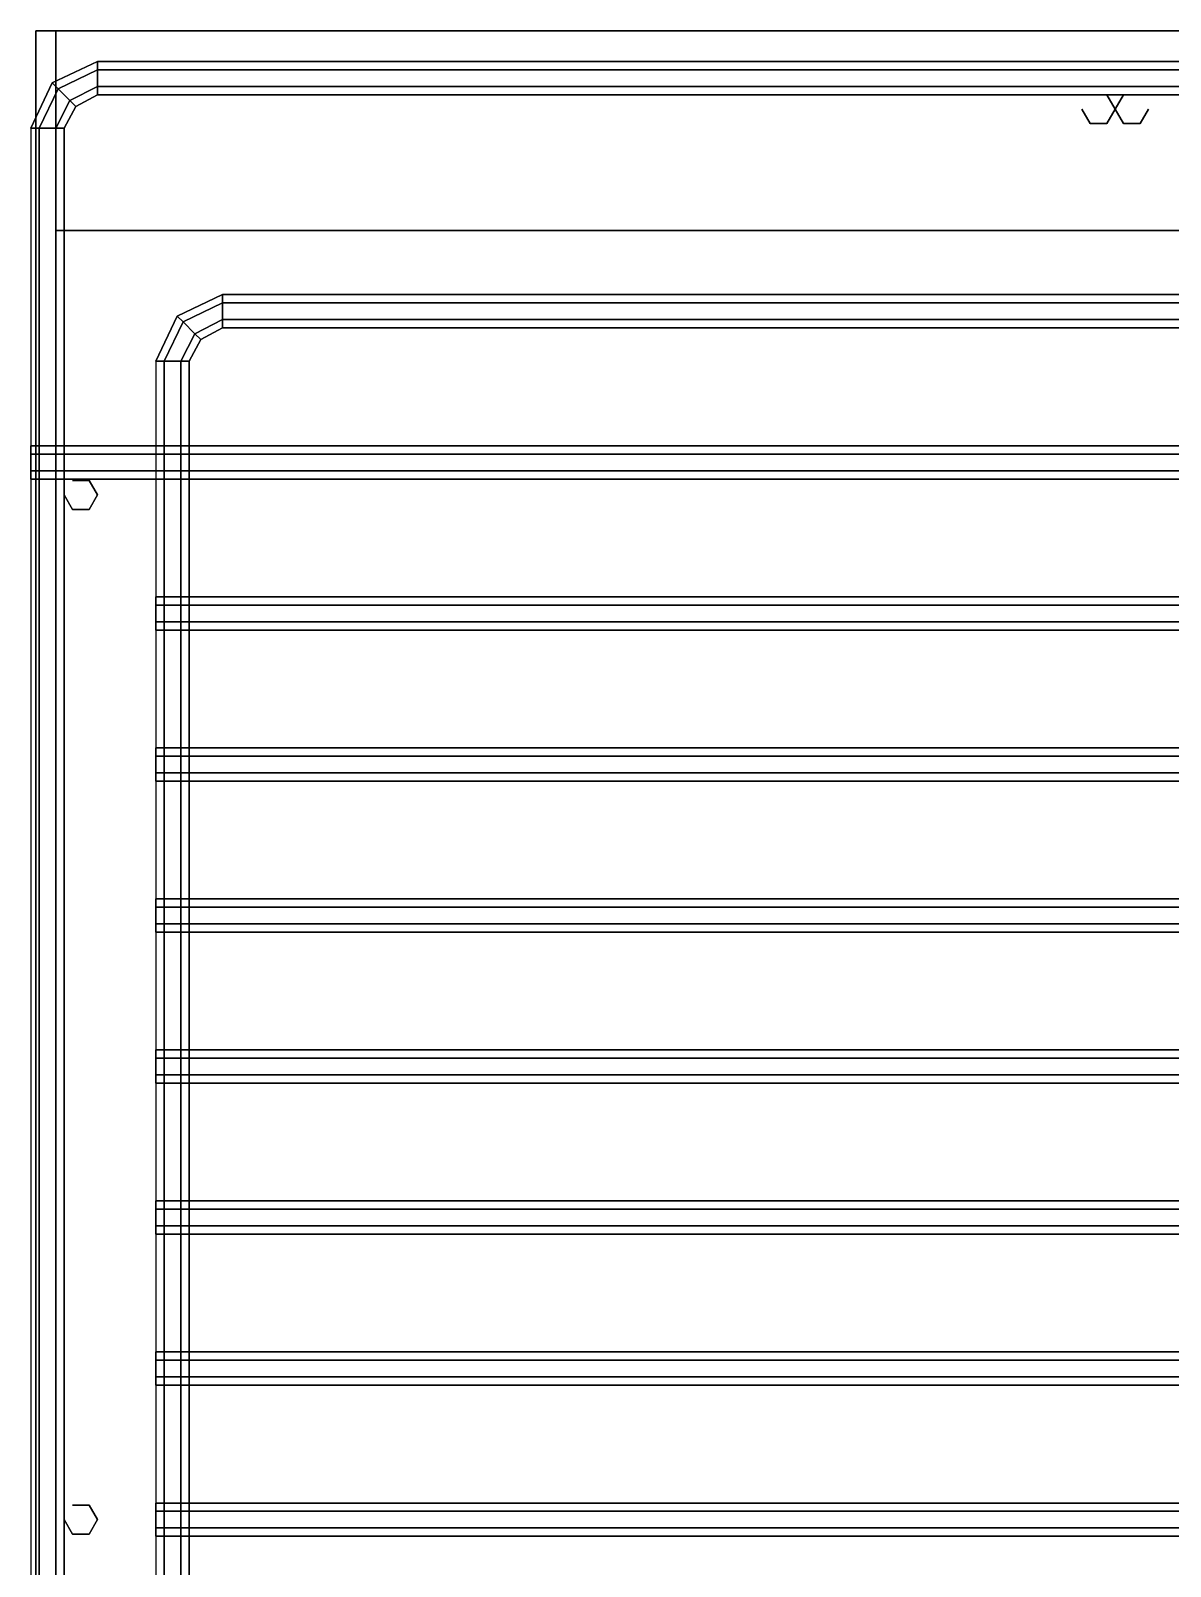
# Model space of a CAD drawing. Extents: x 0 to 330, y -450 to 0.
# Drawn here: x 2.2 to 173.3, y -230.5 to 0 of the extents above; entities that cross this region are included whole.
import ezdxf

# ---------------------------------------------------------------- set-up
doc = ezdxf.new("R2010")
doc.units = 0
doc.layers.add('ACESSORIO', color=254, linetype='CONTINUOUS')

msp = doc.modelspace()

# ---------------------------------------------------------------- linework, layer by layer
at = {"layer": 'ACESSORIO'}
for points in [[(3, -447), (3, -447), (3, 0), (3, -447)], [(6, 0, 30), (3, 0, 30), (3, 0, 30), (6, 0, 30)], [(3, -447, 30), (3, -447), (3, 0), (3, 0, 30)], [(3, 0, 30), (3, 0), (6, 0), (6, 0, 30)], [(3, 0), (3, -447), (6, -447), (6, 0)], [(6, 0, 30), (6, -447, 30), (3, -447, 30), (3, 0, 30)], [(6, -30, 27), (6, -30, 27), (6, 0, 27), (6, -30, 27)], [(324, 0, 30), (6, 0, 30), (6, 0, 30), (324, 0, 30)], [(6, 0, 30), (6, 0), (6, 0, 30)], [(6, -30, 30), (6, -30, 27), (6, 0, 27), (6, 0, 30)], [(6, 0, 30), (6, 0, 27), (324, 0, 27), (324, 0, 30)], [(6, 0, 27), (6, -30, 27), (324, -30, 27), (324, 0, 27)], [(324, 0, 30), (324, -30, 30), (6, -30, 30), (6, 0, 30)], [(6, 0), (6, -447), (6, -447, 30), (6, 0, 30)], [(324, -30, 27), (6, -30, 27), (6, -30, 27), (324, -30, 27)], [(324, -30, 30), (324, -30, 27), (6, -30, 27), (6, -30, 30)]]:
    msp.add_3dface(points, dxfattribs=at)

# ---------------------------------------------------------------- meshes
mesh = msp.add_polymesh((2, 7), dxfattribs=at)
for k, corner in enumerate([(5.428996, -7.83384, 34.61956), (6.312881, -8.717723, 32.4545), (8.080647, -10.48549, 32.4545), (8.964528, -11.36937, 34.61956), (8.080647, -10.48549, 36.78463), (6.312881, -8.717723, 36.78463), (5.428996, -7.83384, 34.61956), (12.21453, -4.619373, 34.61956), (12.21453, -5.869373, 32.4545), (12.21453, -8.369373, 32.4545), (12.21453, -9.619373, 34.61956), (12.21453, -8.369373, 36.78463), (12.21453, -5.869373, 36.78463), (12.21453, -4.619373, 34.61956)]):
    mesh.set_mesh_vertex(divmod(k, 7), corner)
mesh = msp.add_polymesh((2, 7), dxfattribs=at)
for k, corner in enumerate([(5.428996, -7.83384, 90.82096), (6.312881, -8.717723, 88.6559), (8.080647, -10.48549, 88.6559), (8.964528, -11.36937, 90.82096), (8.080647, -10.48549, 92.98603), (6.312881, -8.717723, 92.98603), (5.428996, -7.83384, 90.82096), (12.21453, -4.619373, 90.82096), (12.21453, -5.869373, 88.6559), (12.21453, -8.369373, 88.6559), (12.21453, -9.619373, 90.82096), (12.21453, -8.369373, 92.98603), (12.21453, -5.869373, 92.98603), (12.21453, -4.619373, 90.82096)]):
    mesh.set_mesh_vertex(divmod(k, 7), corner)
mesh = msp.add_polymesh((2, 7), dxfattribs=at)
for k, corner in enumerate([(5.428996, -7.83384, 127.0224), (6.312881, -8.717723, 124.8573), (8.080647, -10.48549, 124.8573), (8.964528, -11.36937, 127.0224), (8.080647, -10.48549, 129.1874), (6.312881, -8.717723, 129.1874), (5.428996, -7.83384, 127.0224), (12.21453, -4.619373, 127.0224), (12.21453, -5.869373, 124.8573), (12.21453, -8.369373, 124.8573), (12.21453, -9.619373, 127.0224), (12.21453, -8.369373, 129.1874), (12.21453, -5.869373, 129.1874), (12.21453, -4.619373, 127.0224)]):
    mesh.set_mesh_vertex(divmod(k, 7), corner)
mesh = msp.add_polymesh((2, 7), dxfattribs=at)
for k, corner in enumerate([(5.428996, -7.83384, 163.2238), (6.312881, -8.717723, 161.0587), (8.080647, -10.48549, 161.0587), (8.964528, -11.36937, 163.2238), (8.080647, -10.48549, 165.3888), (6.312881, -8.717723, 165.3888), (5.428996, -7.83384, 163.2238), (12.21453, -4.619373, 163.2238), (12.21453, -5.869373, 161.0587), (12.21453, -8.369373, 161.0587), (12.21453, -9.619373, 163.2238), (12.21453, -8.369373, 165.3888), (12.21453, -5.869373, 165.3888), (12.21453, -4.619373, 163.2238)]):
    mesh.set_mesh_vertex(divmod(k, 7), corner)
mesh = msp.add_polymesh((2, 7), dxfattribs=at)
for k, corner in enumerate([(5.428996, -7.83384, 199.4252), (6.312881, -8.717723, 197.2601), (8.080647, -10.48549, 197.2601), (8.964528, -11.36937, 199.4252), (8.080647, -10.48549, 201.5902), (6.312881, -8.717723, 201.5902), (5.428996, -7.83384, 199.4252), (12.21453, -4.619373, 199.4252), (12.21453, -5.869373, 197.2601), (12.21453, -8.369373, 197.2601), (12.21453, -9.619373, 199.4252), (12.21453, -8.369373, 201.5902), (12.21453, -5.869373, 201.5902), (12.21453, -4.619373, 199.4252)]):
    mesh.set_mesh_vertex(divmod(k, 7), corner)
mesh = msp.add_polymesh((2, 7), dxfattribs=at)
for k, corner in enumerate([(5.428996, -7.83384, 235.6266), (6.312881, -8.717723, 233.4615), (8.080647, -10.48549, 233.4615), (8.964528, -11.36937, 235.6266), (8.080647, -10.48549, 237.7916), (6.312881, -8.717723, 237.7916), (5.428996, -7.83384, 235.6266), (12.21453, -4.619373, 235.6266), (12.21453, -5.869373, 233.4615), (12.21453, -8.369373, 233.4615), (12.21453, -9.619373, 235.6266), (12.21453, -8.369373, 237.7916), (12.21453, -5.869373, 237.7916), (12.21453, -4.619373, 235.6266)]):
    mesh.set_mesh_vertex(divmod(k, 7), corner)
mesh = msp.add_polymesh((2, 7), dxfattribs=at)
for k, corner in enumerate([(5.428996, -7.83384, 271.828), (6.312881, -8.717723, 269.6629), (8.080647, -10.48549, 269.6629), (8.964528, -11.36937, 271.828), (8.080647, -10.48549, 273.993), (6.312881, -8.717723, 273.993), (5.428996, -7.83384, 271.828), (12.21453, -4.619373, 271.828), (12.21453, -5.869373, 269.6629), (12.21453, -8.369373, 269.6629), (12.21453, -9.619373, 271.828), (12.21453, -8.369373, 273.993), (12.21453, -5.869373, 273.993), (12.21453, -4.619373, 271.828)]):
    mesh.set_mesh_vertex(divmod(k, 7), corner)
mesh = msp.add_polymesh((2, 7), dxfattribs=at)
for k, corner in enumerate([(5.428996, -7.83384, 308.0294), (6.312881, -8.717723, 305.8643), (8.080647, -10.48549, 305.8643), (8.964528, -11.36937, 308.0294), (8.080647, -10.48549, 310.1944), (6.312881, -8.717723, 310.1944), (5.428996, -7.83384, 308.0294), (12.21453, -4.619373, 308.0294), (12.21453, -5.869373, 305.8643), (12.21453, -8.369373, 305.8643), (12.21453, -9.619373, 308.0294), (12.21453, -8.369373, 310.1944), (12.21453, -5.869373, 310.1944), (12.21453, -4.619373, 308.0294)]):
    mesh.set_mesh_vertex(divmod(k, 7), corner)
mesh = msp.add_polymesh((2, 7), dxfattribs=at)
for k, corner in enumerate([(5.428996, -7.83384, 344.2308), (6.312881, -8.717723, 342.0657), (8.080647, -10.48549, 342.0657), (8.964528, -11.36937, 344.2308), (8.080647, -10.48549, 346.3958), (6.312881, -8.717723, 346.3958), (5.428996, -7.83384, 344.2308), (12.21453, -4.619373, 344.2308), (12.21453, -5.869373, 342.0657), (12.21453, -8.369373, 342.0657), (12.21453, -9.619373, 344.2308), (12.21453, -8.369373, 346.3958), (12.21453, -5.869373, 346.3958), (12.21453, -4.619373, 344.2308)]):
    mesh.set_mesh_vertex(divmod(k, 7), corner)
mesh = msp.add_polymesh((2, 7), dxfattribs=at)
for k, corner in enumerate([(5.428996, -7.83384, 380.4322), (6.312881, -8.717723, 378.2671), (8.080647, -10.48549, 378.2671), (8.964528, -11.36937, 380.4322), (8.080647, -10.48549, 382.5972), (6.312881, -8.717723, 382.5972), (5.428996, -7.83384, 380.4322), (12.21453, -4.619373, 380.4322), (12.21453, -5.869373, 378.2671), (12.21453, -8.369373, 378.2671), (12.21453, -9.619373, 380.4322), (12.21453, -8.369373, 382.5972), (12.21453, -5.869373, 382.5972), (12.21453, -4.619373, 380.4322)]):
    mesh.set_mesh_vertex(divmod(k, 7), corner)
mesh = msp.add_polymesh((2, 7), dxfattribs=at)
for k, corner in enumerate([(5.428996, -7.83384, 416.6335), (6.312881, -8.717723, 414.4685), (8.080647, -10.48549, 414.4685), (8.964528, -11.36937, 416.6335), (8.080647, -10.48549, 418.7986), (6.312881, -8.717723, 418.7986), (5.428996, -7.83384, 416.6335), (12.21453, -4.619373, 416.6335), (12.21453, -5.869373, 414.4685), (12.21453, -8.369373, 414.4685), (12.21453, -9.619373, 416.6335), (12.21453, -8.369373, 418.7986), (12.21453, -5.869373, 418.7986), (12.21453, -4.619373, 416.6335)]):
    mesh.set_mesh_vertex(divmod(k, 7), corner)
mesh = msp.add_polymesh((2, 7), dxfattribs=at)
for k, corner in enumerate([(5.428996, -7.83384, 447.8349), (6.312881, -8.717723, 445.6699), (8.080647, -10.48549, 445.6699), (8.964528, -11.36937, 447.8349), (8.080647, -10.48549, 450), (6.312881, -8.717723, 450), (5.428996, -7.83384, 447.8349), (12.21453, -4.619373, 447.8349), (12.21453, -5.869373, 445.6699), (12.21453, -8.369373, 445.6699), (12.21453, -9.619373, 447.8349), (12.21453, -8.369373, 450), (12.21453, -5.869373, 450), (12.21453, -4.619373, 447.8349)]):
    mesh.set_mesh_vertex(divmod(k, 7), corner)
mesh = msp.add_polymesh((2, 7), dxfattribs=at)
for k, corner in enumerate([(5.428996, -7.83384, 56.40209), (6.312881, -8.717723, 54.23703), (8.080647, -10.48549, 54.23703), (8.964528, -11.36937, 56.40209), (8.080647, -10.48549, 58.56716), (6.312881, -8.717723, 58.56716), (5.428996, -7.83384, 56.40209), (12.21453, -4.619373, 56.40209), (12.21453, -5.869373, 54.23703), (12.21453, -8.369373, 54.23703), (12.21453, -9.619373, 56.40209), (12.21453, -8.369373, 58.56716), (12.21453, -5.869373, 58.56716), (12.21453, -4.619373, 56.40209)]):
    mesh.set_mesh_vertex(divmod(k, 7), corner)
mesh = msp.add_polymesh((2, 7), dxfattribs=at)
for k, corner in enumerate([(12.21453, -4.619373, 34.61956), (12.21453, -5.869373, 32.4545), (12.21453, -8.369373, 32.4545), (12.21453, -9.619373, 34.61956), (12.21453, -8.369373, 36.78463), (12.21453, -5.869373, 36.78463), (12.21453, -4.619373, 34.61956), (317.7854, -4.619373, 34.61956), (317.7854, -5.869373, 32.4545), (317.7854, -8.369373, 32.4545), (317.7854, -9.619373, 34.61956), (317.7854, -8.369373, 36.78463), (317.7854, -5.869373, 36.78463), (317.7854, -4.619373, 34.61956)]):
    mesh.set_mesh_vertex(divmod(k, 7), corner)
mesh = msp.add_polymesh((2, 7), dxfattribs=at)
for k, corner in enumerate([(12.21453, -4.619373, 90.82096), (12.21453, -5.869373, 88.6559), (12.21453, -8.369373, 88.6559), (12.21453, -9.619373, 90.82096), (12.21453, -8.369373, 92.98603), (12.21453, -5.869373, 92.98603), (12.21453, -4.619373, 90.82096), (317.7854, -4.619373, 90.82096), (317.7854, -5.869373, 88.6559), (317.7854, -8.369373, 88.6559), (317.7854, -9.619373, 90.82096), (317.7854, -8.369373, 92.98603), (317.7854, -5.869373, 92.98603), (317.7854, -4.619373, 90.82096)]):
    mesh.set_mesh_vertex(divmod(k, 7), corner)
mesh = msp.add_polymesh((2, 7), dxfattribs=at)
for k, corner in enumerate([(12.21453, -4.619373, 127.0224), (12.21453, -5.869373, 124.8573), (12.21453, -8.369373, 124.8573), (12.21453, -9.619373, 127.0224), (12.21453, -8.369373, 129.1874), (12.21453, -5.869373, 129.1874), (12.21453, -4.619373, 127.0224), (317.7854, -4.619373, 127.0224), (317.7854, -5.869373, 124.8573), (317.7854, -8.369373, 124.8573), (317.7854, -9.619373, 127.0224), (317.7854, -8.369373, 129.1874), (317.7854, -5.869373, 129.1874), (317.7854, -4.619373, 127.0224)]):
    mesh.set_mesh_vertex(divmod(k, 7), corner)
mesh = msp.add_polymesh((2, 7), dxfattribs=at)
for k, corner in enumerate([(12.21453, -4.619373, 163.2238), (12.21453, -5.869373, 161.0587), (12.21453, -8.369373, 161.0587), (12.21453, -9.619373, 163.2238), (12.21453, -8.369373, 165.3888), (12.21453, -5.869373, 165.3888), (12.21453, -4.619373, 163.2238), (317.7854, -4.619373, 163.2238), (317.7854, -5.869373, 161.0587), (317.7854, -8.369373, 161.0587), (317.7854, -9.619373, 163.2238), (317.7854, -8.369373, 165.3888), (317.7854, -5.869373, 165.3888), (317.7854, -4.619373, 163.2238)]):
    mesh.set_mesh_vertex(divmod(k, 7), corner)
mesh = msp.add_polymesh((2, 7), dxfattribs=at)
for k, corner in enumerate([(12.21453, -4.619373, 199.4252), (12.21453, -5.869373, 197.2601), (12.21453, -8.369373, 197.2601), (12.21453, -9.619373, 199.4252), (12.21453, -8.369373, 201.5902), (12.21453, -5.869373, 201.5902), (12.21453, -4.619373, 199.4252), (317.7854, -4.619373, 199.4252), (317.7854, -5.869373, 197.2601), (317.7854, -8.369373, 197.2601), (317.7854, -9.619373, 199.4252), (317.7854, -8.369373, 201.5902), (317.7854, -5.869373, 201.5902), (317.7854, -4.619373, 199.4252)]):
    mesh.set_mesh_vertex(divmod(k, 7), corner)
mesh = msp.add_polymesh((2, 7), dxfattribs=at)
for k, corner in enumerate([(12.21453, -4.619373, 235.6266), (12.21453, -5.869373, 233.4615), (12.21453, -8.369373, 233.4615), (12.21453, -9.619373, 235.6266), (12.21453, -8.369373, 237.7916), (12.21453, -5.869373, 237.7916), (12.21453, -4.619373, 235.6266), (317.7854, -4.619373, 235.6266), (317.7854, -5.869373, 233.4615), (317.7854, -8.369373, 233.4615), (317.7854, -9.619373, 235.6266), (317.7854, -8.369373, 237.7916), (317.7854, -5.869373, 237.7916), (317.7854, -4.619373, 235.6266)]):
    mesh.set_mesh_vertex(divmod(k, 7), corner)
mesh = msp.add_polymesh((2, 7), dxfattribs=at)
for k, corner in enumerate([(12.21453, -4.619373, 271.828), (12.21453, -5.869373, 269.6629), (12.21453, -8.369373, 269.6629), (12.21453, -9.619373, 271.828), (12.21453, -8.369373, 273.993), (12.21453, -5.869373, 273.993), (12.21453, -4.619373, 271.828), (317.7854, -4.619373, 271.828), (317.7854, -5.869373, 269.6629), (317.7854, -8.369373, 269.6629), (317.7854, -9.619373, 271.828), (317.7854, -8.369373, 273.993), (317.7854, -5.869373, 273.993), (317.7854, -4.619373, 271.828)]):
    mesh.set_mesh_vertex(divmod(k, 7), corner)
mesh = msp.add_polymesh((2, 7), dxfattribs=at)
for k, corner in enumerate([(12.21453, -4.619373, 308.0294), (12.21453, -5.869373, 305.8643), (12.21453, -8.369373, 305.8643), (12.21453, -9.619373, 308.0294), (12.21453, -8.369373, 310.1944), (12.21453, -5.869373, 310.1944), (12.21453, -4.619373, 308.0294), (317.7854, -4.619373, 308.0294), (317.7854, -5.869373, 305.8643), (317.7854, -8.369373, 305.8643), (317.7854, -9.619373, 308.0294), (317.7854, -8.369373, 310.1944), (317.7854, -5.869373, 310.1944), (317.7854, -4.619373, 308.0294)]):
    mesh.set_mesh_vertex(divmod(k, 7), corner)
mesh = msp.add_polymesh((2, 7), dxfattribs=at)
for k, corner in enumerate([(12.21453, -4.619373, 344.2308), (12.21453, -5.869373, 342.0657), (12.21453, -8.369373, 342.0657), (12.21453, -9.619373, 344.2308), (12.21453, -8.369373, 346.3958), (12.21453, -5.869373, 346.3958), (12.21453, -4.619373, 344.2308), (317.7854, -4.619373, 344.2308), (317.7854, -5.869373, 342.0657), (317.7854, -8.369373, 342.0657), (317.7854, -9.619373, 344.2308), (317.7854, -8.369373, 346.3958), (317.7854, -5.869373, 346.3958), (317.7854, -4.619373, 344.2308)]):
    mesh.set_mesh_vertex(divmod(k, 7), corner)
mesh = msp.add_polymesh((2, 7), dxfattribs=at)
for k, corner in enumerate([(12.21453, -4.619373, 380.4322), (12.21453, -5.869373, 378.2671), (12.21453, -8.369373, 378.2671), (12.21453, -9.619373, 380.4322), (12.21453, -8.369373, 382.5972), (12.21453, -5.869373, 382.5972), (12.21453, -4.619373, 380.4322), (317.7854, -4.619373, 380.4322), (317.7854, -5.869373, 378.2671), (317.7854, -8.369373, 378.2671), (317.7854, -9.619373, 380.4322), (317.7854, -8.369373, 382.5972), (317.7854, -5.869373, 382.5972), (317.7854, -4.619373, 380.4322)]):
    mesh.set_mesh_vertex(divmod(k, 7), corner)
mesh = msp.add_polymesh((2, 7), dxfattribs=at)
for k, corner in enumerate([(12.21453, -4.619373, 416.6335), (12.21453, -5.869373, 414.4685), (12.21453, -8.369373, 414.4685), (12.21453, -9.619373, 416.6335), (12.21453, -8.369373, 418.7986), (12.21453, -5.869373, 418.7986), (12.21453, -4.619373, 416.6335), (317.7854, -4.619373, 416.6335), (317.7854, -5.869373, 414.4685), (317.7854, -8.369373, 414.4685), (317.7854, -9.619373, 416.6335), (317.7854, -8.369373, 418.7986), (317.7854, -5.869373, 418.7986), (317.7854, -4.619373, 416.6335)]):
    mesh.set_mesh_vertex(divmod(k, 7), corner)
mesh = msp.add_polymesh((2, 7), dxfattribs=at)
for k, corner in enumerate([(12.21453, -4.619373, 447.8349), (12.21453, -5.869373, 445.6699), (12.21453, -8.369373, 445.6699), (12.21453, -9.619373, 447.8349), (12.21453, -8.369373, 450), (12.21453, -5.869373, 450), (12.21453, -4.619373, 447.8349), (317.7854, -4.619373, 447.8349), (317.7854, -5.869373, 445.6699), (317.7854, -8.369373, 445.6699), (317.7854, -9.619373, 447.8349), (317.7854, -8.369373, 450), (317.7854, -5.869373, 450), (317.7854, -4.619373, 447.8349)]):
    mesh.set_mesh_vertex(divmod(k, 7), corner)
mesh = msp.add_polymesh((2, 7), dxfattribs=at)
for k, corner in enumerate([(12.21453, -4.619373, 56.40209), (12.21453, -5.869373, 54.23703), (12.21453, -8.369373, 54.23703), (12.21453, -9.619373, 56.40209), (12.21453, -8.369373, 58.56716), (12.21453, -5.869373, 58.56716), (12.21453, -4.619373, 56.40209), (317.7854, -4.619373, 56.40209), (317.7854, -5.869373, 54.23703), (317.7854, -8.369373, 54.23703), (317.7854, -9.619373, 56.40209), (317.7854, -8.369373, 58.56716), (317.7854, -5.869373, 58.56716), (317.7854, -4.619373, 56.40209)]):
    mesh.set_mesh_vertex(divmod(k, 7), corner)
mesh = msp.add_polymesh((2, 7), dxfattribs=at)
for k, corner in enumerate([(2.21453, -14.61937, 34.61956), (3.46453, -14.61937, 32.4545), (5.96453, -14.61937, 32.4545), (7.214531, -14.61937, 34.61956), (5.96453, -14.61937, 36.78463), (3.46453, -14.61937, 36.78463), (2.21453, -14.61937, 34.61956), (5.428996, -7.83384, 34.61956), (6.312881, -8.717723, 32.4545), (8.080647, -10.48549, 32.4545), (8.964528, -11.36937, 34.61956), (8.080647, -10.48549, 36.78463), (6.312881, -8.717723, 36.78463), (5.428996, -7.83384, 34.61956)]):
    mesh.set_mesh_vertex(divmod(k, 7), corner)
mesh = msp.add_polymesh((2, 7), dxfattribs=at)
for k, corner in enumerate([(2.21453, -14.61937, 90.82096), (3.46453, -14.61937, 88.6559), (5.96453, -14.61937, 88.6559), (7.214531, -14.61937, 90.82096), (5.96453, -14.61937, 92.98603), (3.46453, -14.61937, 92.98603), (2.21453, -14.61937, 90.82096), (5.428996, -7.83384, 90.82096), (6.312881, -8.717723, 88.6559), (8.080647, -10.48549, 88.6559), (8.964528, -11.36937, 90.82096), (8.080647, -10.48549, 92.98603), (6.312881, -8.717723, 92.98603), (5.428996, -7.83384, 90.82096)]):
    mesh.set_mesh_vertex(divmod(k, 7), corner)
mesh = msp.add_polymesh((2, 7), dxfattribs=at)
for k, corner in enumerate([(2.21453, -14.61937, 127.0224), (3.46453, -14.61937, 124.8573), (5.96453, -14.61937, 124.8573), (7.214531, -14.61937, 127.0224), (5.96453, -14.61937, 129.1874), (3.46453, -14.61937, 129.1874), (2.21453, -14.61937, 127.0224), (5.428996, -7.83384, 127.0224), (6.312881, -8.717723, 124.8573), (8.080647, -10.48549, 124.8573), (8.964528, -11.36937, 127.0224), (8.080647, -10.48549, 129.1874), (6.312881, -8.717723, 129.1874), (5.428996, -7.83384, 127.0224)]):
    mesh.set_mesh_vertex(divmod(k, 7), corner)
mesh = msp.add_polymesh((2, 7), dxfattribs=at)
for k, corner in enumerate([(2.21453, -14.61937, 163.2238), (3.46453, -14.61937, 161.0587), (5.96453, -14.61937, 161.0587), (7.214531, -14.61937, 163.2238), (5.96453, -14.61937, 165.3888), (3.46453, -14.61937, 165.3888), (2.21453, -14.61937, 163.2238), (5.428996, -7.83384, 163.2238), (6.312881, -8.717723, 161.0587), (8.080647, -10.48549, 161.0587), (8.964528, -11.36937, 163.2238), (8.080647, -10.48549, 165.3888), (6.312881, -8.717723, 165.3888), (5.428996, -7.83384, 163.2238)]):
    mesh.set_mesh_vertex(divmod(k, 7), corner)
mesh = msp.add_polymesh((2, 7), dxfattribs=at)
for k, corner in enumerate([(2.21453, -14.61937, 199.4252), (3.46453, -14.61937, 197.2601), (5.96453, -14.61937, 197.2601), (7.214531, -14.61937, 199.4252), (5.96453, -14.61937, 201.5902), (3.46453, -14.61937, 201.5902), (2.21453, -14.61937, 199.4252), (5.428996, -7.83384, 199.4252), (6.312881, -8.717723, 197.2601), (8.080647, -10.48549, 197.2601), (8.964528, -11.36937, 199.4252), (8.080647, -10.48549, 201.5902), (6.312881, -8.717723, 201.5902), (5.428996, -7.83384, 199.4252)]):
    mesh.set_mesh_vertex(divmod(k, 7), corner)
mesh = msp.add_polymesh((2, 7), dxfattribs=at)
for k, corner in enumerate([(2.21453, -14.61937, 235.6266), (3.46453, -14.61937, 233.4615), (5.96453, -14.61937, 233.4615), (7.214531, -14.61937, 235.6266), (5.96453, -14.61937, 237.7916), (3.46453, -14.61937, 237.7916), (2.21453, -14.61937, 235.6266), (5.428996, -7.83384, 235.6266), (6.312881, -8.717723, 233.4615), (8.080647, -10.48549, 233.4615), (8.964528, -11.36937, 235.6266), (8.080647, -10.48549, 237.7916), (6.312881, -8.717723, 237.7916), (5.428996, -7.83384, 235.6266)]):
    mesh.set_mesh_vertex(divmod(k, 7), corner)
mesh = msp.add_polymesh((2, 7), dxfattribs=at)
for k, corner in enumerate([(2.21453, -14.61937, 271.828), (3.46453, -14.61937, 269.6629), (5.96453, -14.61937, 269.6629), (7.214531, -14.61937, 271.828), (5.96453, -14.61937, 273.993), (3.46453, -14.61937, 273.993), (2.21453, -14.61937, 271.828), (5.428996, -7.83384, 271.828), (6.312881, -8.717723, 269.6629), (8.080647, -10.48549, 269.6629), (8.964528, -11.36937, 271.828), (8.080647, -10.48549, 273.993), (6.312881, -8.717723, 273.993), (5.428996, -7.83384, 271.828)]):
    mesh.set_mesh_vertex(divmod(k, 7), corner)
mesh = msp.add_polymesh((2, 7), dxfattribs=at)
for k, corner in enumerate([(2.21453, -14.61937, 308.0294), (3.46453, -14.61937, 305.8643), (5.96453, -14.61937, 305.8643), (7.214531, -14.61937, 308.0294), (5.96453, -14.61937, 310.1944), (3.46453, -14.61937, 310.1944), (2.21453, -14.61937, 308.0294), (5.428996, -7.83384, 308.0294), (6.312881, -8.717723, 305.8643), (8.080647, -10.48549, 305.8643), (8.964528, -11.36937, 308.0294), (8.080647, -10.48549, 310.1944), (6.312881, -8.717723, 310.1944), (5.428996, -7.83384, 308.0294)]):
    mesh.set_mesh_vertex(divmod(k, 7), corner)
mesh = msp.add_polymesh((2, 7), dxfattribs=at)
for k, corner in enumerate([(2.21453, -14.61937, 344.2308), (3.46453, -14.61937, 342.0657), (5.96453, -14.61937, 342.0657), (7.214531, -14.61937, 344.2308), (5.96453, -14.61937, 346.3958), (3.46453, -14.61937, 346.3958), (2.21453, -14.61937, 344.2308), (5.428996, -7.83384, 344.2308), (6.312881, -8.717723, 342.0657), (8.080647, -10.48549, 342.0657), (8.964528, -11.36937, 344.2308), (8.080647, -10.48549, 346.3958), (6.312881, -8.717723, 346.3958), (5.428996, -7.83384, 344.2308)]):
    mesh.set_mesh_vertex(divmod(k, 7), corner)
mesh = msp.add_polymesh((2, 7), dxfattribs=at)
for k, corner in enumerate([(2.21453, -14.61937, 380.4322), (3.46453, -14.61937, 378.2671), (5.96453, -14.61937, 378.2671), (7.214531, -14.61937, 380.4322), (5.96453, -14.61937, 382.5972), (3.46453, -14.61937, 382.5972), (2.21453, -14.61937, 380.4322), (5.428996, -7.83384, 380.4322), (6.312881, -8.717723, 378.2671), (8.080647, -10.48549, 378.2671), (8.964528, -11.36937, 380.4322), (8.080647, -10.48549, 382.5972), (6.312881, -8.717723, 382.5972), (5.428996, -7.83384, 380.4322)]):
    mesh.set_mesh_vertex(divmod(k, 7), corner)
mesh = msp.add_polymesh((2, 7), dxfattribs=at)
for k, corner in enumerate([(2.21453, -14.61937, 416.6335), (3.46453, -14.61937, 414.4685), (5.96453, -14.61937, 414.4685), (7.214531, -14.61937, 416.6335), (5.96453, -14.61937, 418.7986), (3.46453, -14.61937, 418.7986), (2.21453, -14.61937, 416.6335), (5.428996, -7.83384, 416.6335), (6.312881, -8.717723, 414.4685), (8.080647, -10.48549, 414.4685), (8.964528, -11.36937, 416.6335), (8.080647, -10.48549, 418.7986), (6.312881, -8.717723, 418.7986), (5.428996, -7.83384, 416.6335)]):
    mesh.set_mesh_vertex(divmod(k, 7), corner)
mesh = msp.add_polymesh((2, 7), dxfattribs=at)
for k, corner in enumerate([(2.21453, -14.61937, 447.8349), (3.46453, -14.61937, 445.6699), (5.96453, -14.61937, 445.6699), (7.214531, -14.61937, 447.8349), (5.96453, -14.61937, 450), (3.46453, -14.61937, 450), (2.21453, -14.61937, 447.8349), (5.428996, -7.83384, 447.8349), (6.312881, -8.717723, 445.6699), (8.080647, -10.48549, 445.6699), (8.964528, -11.36937, 447.8349), (8.080647, -10.48549, 450), (6.312881, -8.717723, 450), (5.428996, -7.83384, 447.8349)]):
    mesh.set_mesh_vertex(divmod(k, 7), corner)
mesh = msp.add_polymesh((2, 7), dxfattribs=at)
for k, corner in enumerate([(2.21453, -14.61937, 56.40209), (3.46453, -14.61937, 54.23703), (5.96453, -14.61937, 54.23703), (7.214531, -14.61937, 56.40209), (5.96453, -14.61937, 58.56716), (3.46453, -14.61937, 58.56716), (2.21453, -14.61937, 56.40209), (5.428996, -7.83384, 56.40209), (6.312881, -8.717723, 54.23703), (8.080647, -10.48549, 54.23703), (8.964528, -11.36937, 56.40209), (8.080647, -10.48549, 58.56716), (6.312881, -8.717723, 58.56716), (5.428996, -7.83384, 56.40209)]):
    mesh.set_mesh_vertex(divmod(k, 7), corner)
mesh = msp.add_polymesh((2, 6), dxfattribs=dict(at, n_close=True))
for k, corner in enumerate([(160, -11.78443, 32.4545), (161.25, -13.9495, 32.4545), (163.75, -13.9495, 32.4545), (165, -11.78443, 32.4545), (163.75, -9.619372, 32.4545), (161.25, -9.619372, 32.4545), (160, -11.78443, 450), (161.25, -13.9495, 450), (163.75, -13.9495, 450), (165, -11.78443, 450), (163.75, -9.619372, 450), (161.25, -9.619372, 450)]):
    mesh.set_mesh_vertex(divmod(k, 6), corner)
mesh = msp.add_polymesh((2, 6), dxfattribs=dict(at, n_close=True))
for k, corner in enumerate([(170, -11.78443, 32.4545), (168.75, -13.9495, 32.4545), (166.25, -13.9495, 32.4545), (165, -11.78443, 32.4545), (166.25, -9.619372, 32.4545), (168.75, -9.619372, 32.4545), (170, -11.78443, 450), (168.75, -13.9495, 450), (166.25, -13.9495, 450), (165, -11.78443, 450), (166.25, -9.619372, 450), (168.75, -9.619372, 450)]):
    mesh.set_mesh_vertex(divmod(k, 6), corner)
mesh = msp.add_polymesh((2, 6), dxfattribs=dict(at, n_close=True))
for k, corner in enumerate([(2.21453, -432.3805, 34.61956), (3.46453, -432.3805, 36.78463), (5.96453, -432.3805, 36.78463), (7.214531, -432.3805, 34.61956), (5.96453, -432.3805, 32.4545), (3.46453, -432.3805, 32.4545), (2.21453, -14.61937, 34.61956), (3.46453, -14.61937, 36.78463), (5.96453, -14.61937, 36.78463), (7.214531, -14.61937, 34.61956), (5.96453, -14.61937, 32.4545), (3.46453, -14.61937, 32.4545)]):
    mesh.set_mesh_vertex(divmod(k, 6), corner)
mesh = msp.add_polymesh((2, 6), dxfattribs=dict(at, n_close=True))
for k, corner in enumerate([(2.21453, -432.3805, 90.82096), (3.46453, -432.3805, 92.98603), (5.96453, -432.3805, 92.98603), (7.214531, -432.3805, 90.82096), (5.96453, -432.3805, 88.6559), (3.46453, -432.3805, 88.6559), (2.21453, -14.61937, 90.82096), (3.46453, -14.61937, 92.98603), (5.96453, -14.61937, 92.98603), (7.214531, -14.61937, 90.82096), (5.96453, -14.61937, 88.6559), (3.46453, -14.61937, 88.6559)]):
    mesh.set_mesh_vertex(divmod(k, 6), corner)
mesh = msp.add_polymesh((2, 6), dxfattribs=dict(at, n_close=True))
for k, corner in enumerate([(2.21453, -432.3805, 127.0224), (3.46453, -432.3805, 129.1874), (5.96453, -432.3805, 129.1874), (7.214531, -432.3805, 127.0224), (5.96453, -432.3805, 124.8573), (3.46453, -432.3805, 124.8573), (2.21453, -14.61937, 127.0224), (3.46453, -14.61937, 129.1874), (5.96453, -14.61937, 129.1874), (7.214531, -14.61937, 127.0224), (5.96453, -14.61937, 124.8573), (3.46453, -14.61937, 124.8573)]):
    mesh.set_mesh_vertex(divmod(k, 6), corner)
mesh = msp.add_polymesh((2, 6), dxfattribs=dict(at, n_close=True))
for k, corner in enumerate([(2.21453, -432.3805, 163.2238), (3.46453, -432.3805, 165.3888), (5.96453, -432.3805, 165.3888), (7.214531, -432.3805, 163.2238), (5.96453, -432.3805, 161.0587), (3.46453, -432.3805, 161.0587), (2.21453, -14.61937, 163.2238), (3.46453, -14.61937, 165.3888), (5.96453, -14.61937, 165.3888), (7.214531, -14.61937, 163.2238), (5.96453, -14.61937, 161.0587), (3.46453, -14.61937, 161.0587)]):
    mesh.set_mesh_vertex(divmod(k, 6), corner)
mesh = msp.add_polymesh((2, 6), dxfattribs=dict(at, n_close=True))
for k, corner in enumerate([(2.21453, -432.3805, 199.4252), (3.46453, -432.3805, 201.5902), (5.96453, -432.3805, 201.5902), (7.214531, -432.3805, 199.4252), (5.96453, -432.3805, 197.2601), (3.46453, -432.3805, 197.2601), (2.21453, -14.61937, 199.4252), (3.46453, -14.61937, 201.5902), (5.96453, -14.61937, 201.5902), (7.214531, -14.61937, 199.4252), (5.96453, -14.61937, 197.2601), (3.46453, -14.61937, 197.2601)]):
    mesh.set_mesh_vertex(divmod(k, 6), corner)
mesh = msp.add_polymesh((2, 6), dxfattribs=dict(at, n_close=True))
for k, corner in enumerate([(2.21453, -432.3805, 235.6266), (3.46453, -432.3805, 237.7916), (5.96453, -432.3805, 237.7916), (7.214531, -432.3805, 235.6266), (5.96453, -432.3805, 233.4615), (3.46453, -432.3805, 233.4615), (2.21453, -14.61937, 235.6266), (3.46453, -14.61937, 237.7916), (5.96453, -14.61937, 237.7916), (7.214531, -14.61937, 235.6266), (5.96453, -14.61937, 233.4615), (3.46453, -14.61937, 233.4615)]):
    mesh.set_mesh_vertex(divmod(k, 6), corner)
mesh = msp.add_polymesh((2, 6), dxfattribs=dict(at, n_close=True))
for k, corner in enumerate([(2.21453, -432.3805, 271.828), (3.46453, -432.3805, 273.993), (5.96453, -432.3805, 273.993), (7.214531, -432.3805, 271.828), (5.96453, -432.3805, 269.6629), (3.46453, -432.3805, 269.6629), (2.21453, -14.61937, 271.828), (3.46453, -14.61937, 273.993), (5.96453, -14.61937, 273.993), (7.214531, -14.61937, 271.828), (5.96453, -14.61937, 269.6629), (3.46453, -14.61937, 269.6629)]):
    mesh.set_mesh_vertex(divmod(k, 6), corner)
mesh = msp.add_polymesh((2, 6), dxfattribs=dict(at, n_close=True))
for k, corner in enumerate([(2.21453, -432.3805, 308.0294), (3.46453, -432.3805, 310.1944), (5.96453, -432.3805, 310.1944), (7.214531, -432.3805, 308.0294), (5.96453, -432.3805, 305.8643), (3.46453, -432.3805, 305.8643), (2.21453, -14.61937, 308.0294), (3.46453, -14.61937, 310.1944), (5.96453, -14.61937, 310.1944), (7.214531, -14.61937, 308.0294), (5.96453, -14.61937, 305.8643), (3.46453, -14.61937, 305.8643)]):
    mesh.set_mesh_vertex(divmod(k, 6), corner)
mesh = msp.add_polymesh((2, 6), dxfattribs=dict(at, n_close=True))
for k, corner in enumerate([(2.21453, -432.3805, 344.2308), (3.46453, -432.3805, 346.3958), (5.96453, -432.3805, 346.3958), (7.214531, -432.3805, 344.2308), (5.96453, -432.3805, 342.0657), (3.46453, -432.3805, 342.0657), (2.21453, -14.61937, 344.2308), (3.46453, -14.61937, 346.3958), (5.96453, -14.61937, 346.3958), (7.214531, -14.61937, 344.2308), (5.96453, -14.61937, 342.0657), (3.46453, -14.61937, 342.0657)]):
    mesh.set_mesh_vertex(divmod(k, 6), corner)
mesh = msp.add_polymesh((2, 6), dxfattribs=dict(at, n_close=True))
for k, corner in enumerate([(2.21453, -432.3805, 380.4322), (3.46453, -432.3805, 382.5972), (5.96453, -432.3805, 382.5972), (7.214531, -432.3805, 380.4322), (5.96453, -432.3805, 378.2671), (3.46453, -432.3805, 378.2671), (2.21453, -14.61937, 380.4322), (3.46453, -14.61937, 382.5972), (5.96453, -14.61937, 382.5972), (7.214531, -14.61937, 380.4322), (5.96453, -14.61937, 378.2671), (3.46453, -14.61937, 378.2671)]):
    mesh.set_mesh_vertex(divmod(k, 6), corner)
mesh = msp.add_polymesh((2, 6), dxfattribs=dict(at, n_close=True))
for k, corner in enumerate([(2.21453, -432.3805, 416.6335), (3.46453, -432.3805, 418.7986), (5.96453, -432.3805, 418.7986), (7.214531, -432.3805, 416.6335), (5.96453, -432.3805, 414.4685), (3.46453, -432.3805, 414.4685), (2.21453, -14.61937, 416.6335), (3.46453, -14.61937, 418.7986), (5.96453, -14.61937, 418.7986), (7.214531, -14.61937, 416.6335), (5.96453, -14.61937, 414.4685), (3.46453, -14.61937, 414.4685)]):
    mesh.set_mesh_vertex(divmod(k, 6), corner)
mesh = msp.add_polymesh((2, 6), dxfattribs=dict(at, n_close=True))
for k, corner in enumerate([(2.21453, -432.3805, 447.8349), (3.46453, -432.3805, 450), (5.96453, -432.3805, 450), (7.214531, -432.3805, 447.8349), (5.96453, -432.3805, 445.6699), (3.46453, -432.3805, 445.6699), (2.21453, -14.61937, 447.8349), (3.46453, -14.61937, 450), (5.96453, -14.61937, 450), (7.214531, -14.61937, 447.8349), (5.96453, -14.61937, 445.6699), (3.46453, -14.61937, 445.6699)]):
    mesh.set_mesh_vertex(divmod(k, 6), corner)
mesh = msp.add_polymesh((2, 6), dxfattribs=dict(at, n_close=True))
for k, corner in enumerate([(2.21453, -432.3805, 56.40209), (3.46453, -432.3805, 58.56716), (5.96453, -432.3805, 58.56716), (7.214531, -432.3805, 56.40209), (5.96453, -432.3805, 54.23703), (3.46453, -432.3805, 54.23703), (2.21453, -14.61937, 56.40209), (3.46453, -14.61937, 58.56716), (5.96453, -14.61937, 58.56716), (7.214531, -14.61937, 56.40209), (5.96453, -14.61937, 54.23703), (3.46453, -14.61937, 54.23703)]):
    mesh.set_mesh_vertex(divmod(k, 6), corner)
mesh = msp.add_polymesh((2, 7), dxfattribs=at)
for k, corner in enumerate([(24.2145, -42.83384, 34.61956), (25.09838, -43.71772, 32.4545), (26.86614, -45.4855, 32.4545), (27.75003, -46.36937, 34.61956), (26.86614, -45.4855, 36.78463), (25.09838, -43.71772, 36.78463), (24.2145, -42.83384, 34.61956), (31.00003, -39.61937, 34.61956), (31.00003, -40.86937, 32.4545), (31.00003, -43.36937, 32.4545), (31.00003, -44.61937, 34.61956), (31.00003, -43.36937, 36.78463), (31.00003, -40.86937, 36.78463), (31.00003, -39.61937, 34.61956)]):
    mesh.set_mesh_vertex(divmod(k, 7), corner)
mesh = msp.add_polymesh((2, 7), dxfattribs=at)
for k, corner in enumerate([(31.00003, -39.61937, 34.61956), (31.00003, -40.86937, 32.4545), (31.00003, -43.36937, 32.4545), (31.00003, -44.61937, 34.61956), (31.00003, -43.36937, 36.78463), (31.00003, -40.86937, 36.78463), (31.00003, -39.61937, 34.61956), (299, -39.61937, 34.61956), (299, -40.86937, 32.4545), (299, -43.36937, 32.4545), (299, -44.61937, 34.61956), (299, -43.36937, 36.78463), (299, -40.86937, 36.78463), (299, -39.61937, 34.61956)]):
    mesh.set_mesh_vertex(divmod(k, 7), corner)
mesh = msp.add_polymesh((2, 7), dxfattribs=at)
for k, corner in enumerate([(21.00003, -49.61937, 34.61956), (22.25003, -49.61937, 32.4545), (24.75003, -49.61937, 32.4545), (26.00003, -49.61937, 34.61956), (24.75003, -49.61937, 36.78463), (22.25003, -49.61937, 36.78463), (21.00003, -49.61937, 34.61956), (24.2145, -42.83384, 34.61956), (25.09838, -43.71772, 32.4545), (26.86614, -45.4855, 32.4545), (27.75003, -46.36937, 34.61956), (26.86614, -45.4855, 36.78463), (25.09838, -43.71772, 36.78463), (24.2145, -42.83384, 34.61956)]):
    mesh.set_mesh_vertex(divmod(k, 7), corner)
mesh = msp.add_polymesh((2, 6), dxfattribs=dict(at, n_close=True))
for k, corner in enumerate([(21.00003, -397.3805, 34.61956), (22.25003, -397.3805, 36.78463), (24.75003, -397.3805, 36.78463), (26.00003, -397.3805, 34.61956), (24.75003, -397.3805, 32.4545), (22.25003, -397.3805, 32.4545), (21.00003, -49.61937, 34.61956), (22.25003, -49.61937, 36.78463), (24.75003, -49.61937, 36.78463), (26.00003, -49.61937, 34.61956), (24.75003, -49.61937, 32.4545), (22.25003, -49.61937, 32.4545)]):
    mesh.set_mesh_vertex(divmod(k, 6), corner)
mesh = msp.add_polymesh((2, 7), dxfattribs=at)
for k, corner in enumerate([(2.21453, -62.29195, 38.94967), (2.21453, -63.54195, 36.7846), (2.21453, -66.04195, 36.7846), (2.21453, -67.29192, 38.94967), (2.21453, -66.04195, 41.11473), (2.21453, -63.54195, 41.11473), (2.21453, -62.29195, 38.94967), (327.7855, -62.29195, 38.94967), (327.7855, -63.54195, 36.7846), (327.7855, -66.04195, 36.7846), (327.7855, -67.29192, 38.94967), (327.7855, -66.04195, 41.11473), (327.7855, -63.54195, 41.11473), (327.7855, -62.29195, 38.94967)]):
    mesh.set_mesh_vertex(divmod(k, 7), corner)
mesh = msp.add_polymesh((2, 6), dxfattribs=dict(at, n_close=True))
for k, corner in enumerate([(7.2146, -69.69157, 32.4545), (8.4646, -71.85667, 32.4545), (10.9646, -71.85667, 32.4545), (12.2146, -69.69157, 32.4545), (10.9646, -67.52652, 32.4545), (8.4646, -67.52652, 32.4545), (7.2146, -69.69157, 450), (8.4646, -71.85667, 450), (10.9646, -71.85667, 450), (12.2146, -69.69157, 450), (10.9646, -67.52652, 450), (8.4646, -67.52652, 450)]):
    mesh.set_mesh_vertex(divmod(k, 6), corner)
mesh = msp.add_polymesh((2, 7), dxfattribs=at)
for k, corner in enumerate([(21.00003, -84.96452, 38.94967), (21.00003, -86.21452, 36.7846), (21.00003, -88.71452, 36.7846), (21.00003, -89.96452, 38.94967), (21.00003, -88.71452, 41.11473), (21.00003, -86.21452, 41.11473), (21.00003, -84.96452, 38.94967), (309, -84.96452, 38.94967), (309, -86.21452, 36.7846), (309, -88.71452, 36.7846), (309, -89.96452, 38.94967), (309, -88.71452, 41.11473), (309, -86.21452, 41.11473), (309, -84.96452, 38.94967)]):
    mesh.set_mesh_vertex(divmod(k, 7), corner)
mesh = msp.add_polymesh((2, 7), dxfattribs=at)
for k, corner in enumerate([(21.00003, -107.6371, 38.94967), (21.00003, -108.8871, 36.7846), (21.00003, -111.3871, 36.7846), (21.00003, -112.6371, 38.94967), (21.00003, -111.3871, 41.11473), (21.00003, -108.8871, 41.11473), (21.00003, -107.6371, 38.94967), (309, -107.6371, 38.94967), (309, -108.8871, 36.7846), (309, -111.3871, 36.7846), (309, -112.6371, 38.94967), (309, -111.3871, 41.11473), (309, -108.8871, 41.11473), (309, -107.6371, 38.94967)]):
    mesh.set_mesh_vertex(divmod(k, 7), corner)
mesh = msp.add_polymesh((2, 7), dxfattribs=at)
for k, corner in enumerate([(21.00003, -130.3097, 38.94967), (21.00003, -131.5597, 36.7846), (21.00003, -134.0597, 36.7846), (21.00003, -135.3097, 38.94967), (21.00003, -134.0597, 41.11473), (21.00003, -131.5597, 41.11473), (21.00003, -130.3097, 38.94967), (309, -130.3097, 38.94967), (309, -131.5597, 36.7846), (309, -134.0597, 36.7846), (309, -135.3097, 38.94967), (309, -134.0597, 41.11473), (309, -131.5597, 41.11473), (309, -130.3097, 38.94967)]):
    mesh.set_mesh_vertex(divmod(k, 7), corner)
mesh = msp.add_polymesh((2, 7), dxfattribs=at)
for k, corner in enumerate([(21.00003, -152.9822, 38.94967), (21.00003, -154.2322, 36.7846), (21.00003, -156.7322, 36.7846), (21.00003, -157.9822, 38.94967), (21.00003, -156.7322, 41.11473), (21.00003, -154.2322, 41.11473), (21.00003, -152.9822, 38.94967), (309, -152.9822, 38.94967), (309, -154.2322, 36.7846), (309, -156.7322, 36.7846), (309, -157.9822, 38.94967), (309, -156.7322, 41.11473), (309, -154.2322, 41.11473), (309, -152.9822, 38.94967)]):
    mesh.set_mesh_vertex(divmod(k, 7), corner)
mesh = msp.add_polymesh((2, 7), dxfattribs=at)
for k, corner in enumerate([(21.00003, -175.6548, 38.94967), (21.00003, -176.9048, 36.7846), (21.00003, -179.4048, 36.7846), (21.00003, -180.6548, 38.94967), (21.00003, -179.4048, 41.11473), (21.00003, -176.9048, 41.11473), (21.00003, -175.6548, 38.94967), (309, -175.6548, 38.94967), (309, -176.9048, 36.7846), (309, -179.4048, 36.7846), (309, -180.6548, 38.94967), (309, -179.4048, 41.11473), (309, -176.9048, 41.11473), (309, -175.6548, 38.94967)]):
    mesh.set_mesh_vertex(divmod(k, 7), corner)
mesh = msp.add_polymesh((2, 7), dxfattribs=at)
for k, corner in enumerate([(21.00003, -198.3274, 38.94967), (21.00003, -199.5774, 36.7846), (21.00003, -202.0774, 36.7846), (21.00003, -203.3274, 38.94967), (21.00003, -202.0774, 41.11473), (21.00003, -199.5774, 41.11473), (21.00003, -198.3274, 38.94967), (309, -198.3274, 38.94967), (309, -199.5774, 36.7846), (309, -202.0774, 36.7846), (309, -203.3274, 38.94967), (309, -202.0774, 41.11473), (309, -199.5774, 41.11473), (309, -198.3274, 38.94967)]):
    mesh.set_mesh_vertex(divmod(k, 7), corner)
mesh = msp.add_polymesh((2, 7), dxfattribs=at)
for k, corner in enumerate([(21.00003, -221, 38.94967), (21.00003, -222.25, 36.7846), (21.00003, -224.75, 36.7846), (21.00003, -226, 38.94967), (21.00003, -224.75, 41.11473), (21.00003, -222.25, 41.11473), (21.00003, -221, 38.94967), (309, -221, 38.94967), (309, -222.25, 36.7846), (309, -224.75, 36.7846), (309, -226, 38.94967), (309, -224.75, 41.11473), (309, -222.25, 41.11473), (309, -221, 38.94967)]):
    mesh.set_mesh_vertex(divmod(k, 7), corner)
mesh = msp.add_polymesh((2, 6), dxfattribs=dict(at, n_close=True))
for k, corner in enumerate([(7.2146, -223.4999, 32.4545), (8.4646, -225.665, 32.4545), (10.9646, -225.665, 32.4545), (12.2146, -223.4999, 32.4545), (10.9646, -221.3349, 32.4545), (8.4646, -221.3349, 32.4545), (7.2146, -223.4999, 450), (8.4646, -225.665, 450), (10.9646, -225.665, 450), (12.2146, -223.4999, 450), (10.9646, -221.3349, 450), (8.4646, -221.3349, 450)]):
    mesh.set_mesh_vertex(divmod(k, 6), corner)

doc.saveas('drawing.dxf')
